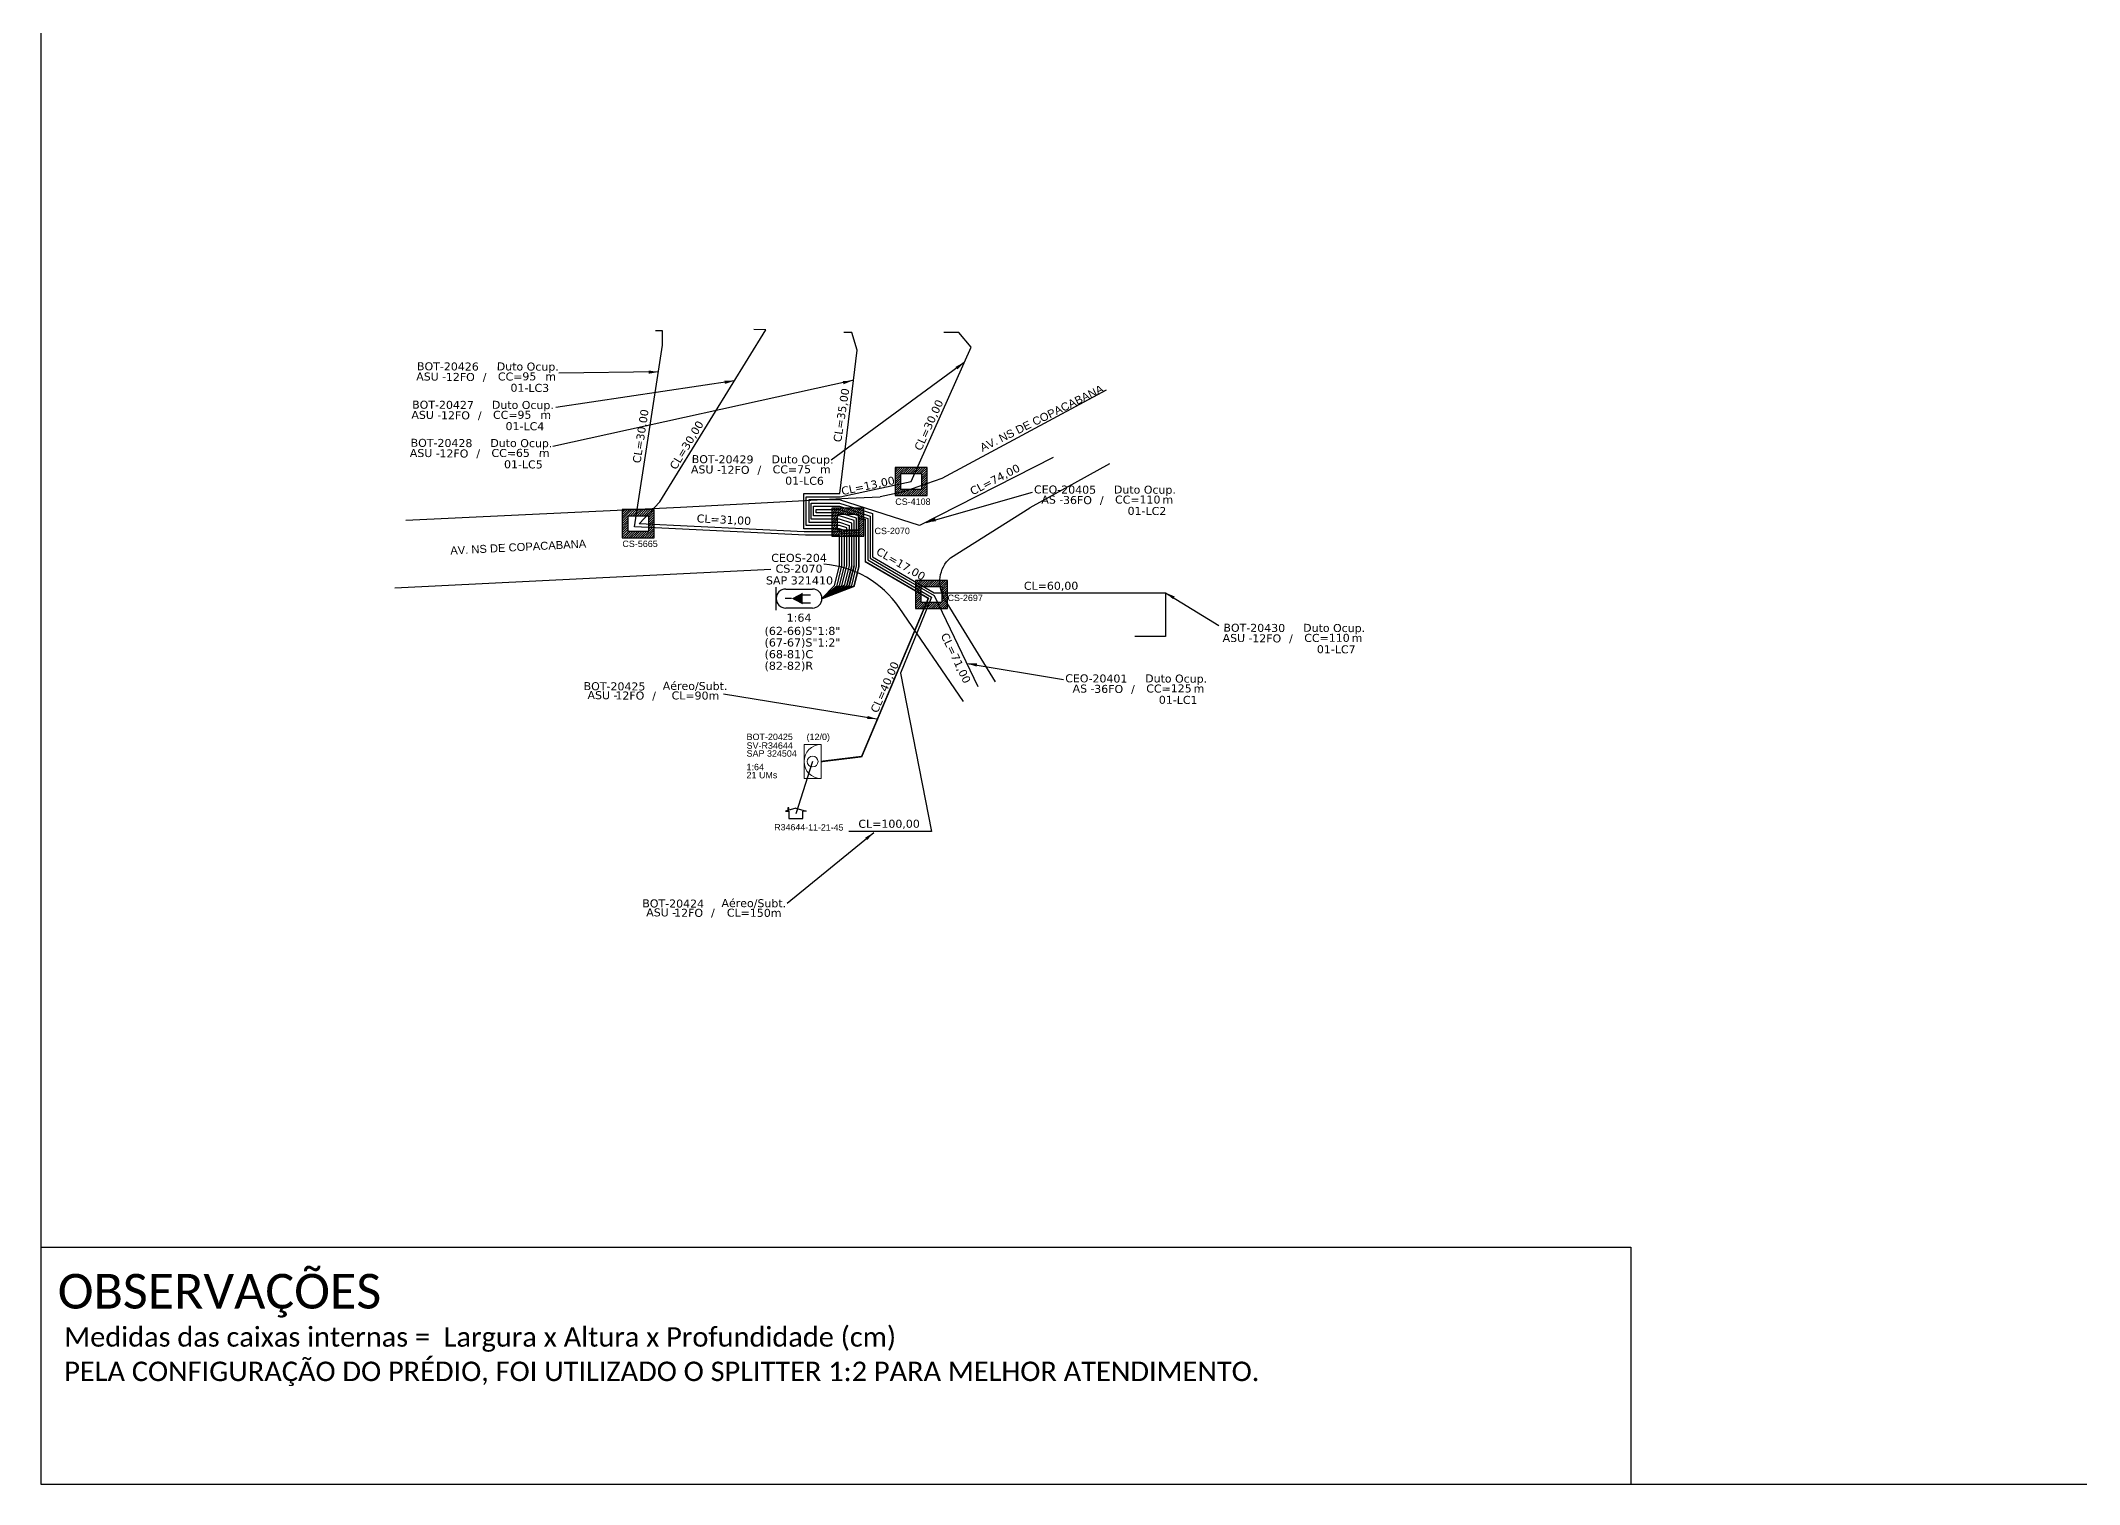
# Model space of a CAD drawing. Extents: x -89 to 749, y 705 to 1299.
# Drawn here: x -89.3 to 330, y 705 to 1002 of the extents above; entities that cross this region are included whole.
import ezdxf
from ezdxf.enums import TextEntityAlignment as Align

# ---------------------------------------------------------------- set-up
doc = ezdxf.new("R2010")
doc.units = 0
for name, color, linetype in [('10.1-Caixas Subterrâneas', 5, 'Continuous'), ('20.4-CEOS', 1, 'Continuous'), ('CAP a instalar', 1, 'Continuous'), ('celulas gpon', 7, 'Continuous'), ('label_cabos', 7, 'Continuous'), ('Legenda', 1, 'Continuous'), ('QUADRA', 7, 'Continuous'), ('Segmento de Logradouro Texto', 238, 'Continuous'), ('Surveys Casinhas', 7, 'Continuous'), ('surveys legendas', 7, 'Continuous')]:
    doc.layers.add(name, color=color, linetype=linetype)
doc.layers.add("20.0-LEGENDA DOS CDO'S", color=1, linetype='Continuous', lineweight=0)
doc.layers.add('20.1-CDO_INTERIOR', color=1, linetype='Continuous', lineweight=0)
doc.layers.add('EXTRA', color=50, linetype='Continuous', plot=False)
doc.styles.add('ARIAL', font='arial.ttf')
doc.styles.add('DIGICADE', font='arial.ttf')
doc.styles.add('siredit', font='verdana.ttf')
doc.styles.add('WMF-Calibri0', font='calibri.ttf')
doc.linetypes.add('FENCELINE1', pattern='A,0.25,-0.1,[133,ltypeshp.shx,S=0.1,R=0,X=-0.1,Y=0],-0.1,1', length=1.45)
doc.dimstyles.new('CC', dxfattribs={"dimtxt": 1, "dimasz": 2, "dimexe": 0.18, "dimexo": 0.0625, "dimgap": 0.09, "dimtad": 0, "dimdec": 0, "dimrnd": 1, "dimzin": 0, "dimdsep": 46, "dimtxsty": 'siredit', "dimblk": 'NONE', "dimcen": 0, "dimse1": 1, "dimse2": 1, "dimsd1": 1, "dimsd2": 1, "dimclrt": 7, "dimadec": 0, "dimazin": 0, "dimtfac": 1, "dimtdec": 0, "dimtofl": 0, "dimtmove": 0, "dimatfit": 3, "dimfxl": 0, "dimtolj": 1, "dimtzin": 0, "dimarcsym": 0})

# ---------------------------------------------------------------- blocks, each defined once
blk = doc.blocks.new('*X58')
at = {"color": 0, "linetype": 'Continuous'}
for p, q in [((-1.25, 0.34099), (-0.49099, 1.1)), ((-1.25, 0.517767), (-0.667767, 1.1)), ((-1.25, 0.694544), (-0.844544, 1.1)), ((-1.25, 0.87132), (-1.02132, 1.1)), ((-1.25, 1.048097), (-1.198097, 1.1)), ((-1.25, 0.164214), (-0.8035, 0.610714)), ((-1.25, -0.012563), (-0.8035, 0.433937)), ((-1.25, -0.18934), (-0.8035, 0.25716)), ((-1.25, -0.366117), (-0.8035, 0.080383)), ((-0.789214, 0.625), (-0.314214, 1.1)), ((-0.612437, 0.625), (-0.137437, 1.1)), ((-0.43566, 0.625), (0.03934, 1.1)), ((-0.258883, 0.625), (0.216117, 1.1)), ((-0.082107, 0.625), (0.392893, 1.1)), ((0.09467, 0.625), (0.56967, 1.1)), ((0.271447, 0.625), (0.746447, 1.1)), ((0.448223, 0.625), (0.923223, 1.1)), ((0.625, 0.625), (1.1, 1.1)), ((0.801777, 0.625), (1.25, 1.073223)), ((0.8035, 0.449947), (1.25, 0.896447)), ((0.8035, 0.27317), (1.25, 0.71967)), ((0.8035, 0.096393), (1.25, 0.542893)), ((0.8035, -0.080383), (1.25, 0.366117)), ((0.8035, -0.25716), (1.25, 0.18934)), ((0.8035, -0.433937), (1.25, 0.012563)), ((-1.25, -0.542893), (-0.8035, -0.096393)), ((-1.25, -0.71967), (-0.8035, -0.27317)), ((-1.25, -0.896447), (-0.8035, -0.449947)), ((-1.25, -1.073223), (-0.801777, -0.625)), ((-1.1, -1.1), (-0.625, -0.625)), ((-0.923223, -1.1), (-0.448223, -0.625)), ((-0.746447, -1.1), (-0.271447, -0.625)), ((-0.56967, -1.1), (-0.09467, -0.625)), ((-0.392893, -1.1), (0.082107, -0.625)), ((-0.216117, -1.1), (0.258883, -0.625)), ((-0.03934, -1.1), (0.43566, -0.625)), ((0.137437, -1.1), (0.612437, -0.625)), ((0.314214, -1.1), (0.789214, -0.625)), ((0.49099, -1.1), (1.25, -0.34099)), ((0.667767, -1.1), (1.25, -0.517767)), ((0.8035, -0.610714), (1.25, -0.164214)), ((0.844544, -1.1), (1.25, -0.694544)), ((1.02132, -1.1), (1.25, -0.87132)), ((1.198097, -1.1), (1.25, -1.048097))]:
    blk.add_line(p, q, dxfattribs=at)
blk = doc.blocks.new('MANHOLE_MQ')
at = {"color": 0, "linetype": 'Continuous'}
for p, q in [((0.00000623, 0.00000569), (-0.00000627, 0.00000569)), ((-0.00000627, 0.00000569), (-0.00000627, -0.00000531)), ((-0.00000404, 0.00000331), (0.00000399, 0.00000331)), ((-0.00000404, -0.00000294), (-0.00000404, 0.00000331)), ((0.00000399, 0.00000331), (0.00000399, -0.00000294)), ((0.00000623, -0.00000531), (0.00000623, 0.00000569)), ((-0.00000627, -0.00000531), (0.00000623, -0.00000531)), ((0.00000399, -0.00000294), (-0.00000404, -0.00000294)), ((0.00000399, -0.00000294), (0.00000399, -0.00000294))]:
    blk.add_line(p, q, dxfattribs=at)
at = {"color": 0, "linetype": 'Continuous', "xscale": 5e-06, "yscale": 5e-06, "zscale": 1e-05}
blk.add_blockref('*X58', (-0.00000002, 0.00000019), dxfattribs=at)
blk = doc.blocks.new('Inst CB DT OCUP CFOA-SM-AS-80-TS-36')
at = {"layer": 'label_cabos', "color": 0, "style": 'siredit'}
for tag, flags, p in [('ID_ATIVIDADE', 3, (1.31, 2.67)), ('FATOR', 1, (11.56, 2.55))]:
    blk.add_attdef(tag, text='', height=1, rotation=359.69, dxfattribs=dict(at, flags=flags)).set_placement(p, align=Align.MIDDLE_CENTER)
for tag, p in [('TIPO_CABO', (1.76, 0)), ('DESTINO_CABO', (3.13, 1.26)), ('CABO', (4.69, -0.05)), ('/', (7.71, -0.05)), ('LANCE', (10.91, 0)), ('TIPO_CABO', (13.11, 1.24)), ('UND', (15.96, 0)), ('FID', (13.15, -1.41))]:
    blk.add_attdef(tag, text='', height=1, rotation=359.69, dxfattribs=at).set_placement(p, align=Align.MIDDLE_CENTER)
blk.add_attdef('QTDE', (12.43, -0.47), '', height=1, rotation=359.69, dxfattribs=at)
blk = doc.blocks.new('_None')
blk = doc.blocks.new('LEGENDA DOS CABOS')
at = {"layer": 'EXTRA', "color": 0, "style": 'siredit'}
for tag, p in [('ID', (4.6, 0.97)), ('XX', (9.03, 0.97))]:
    blk.add_attdef(tag, text='', height=0.48, rotation=359.69, dxfattribs=at).set_placement(p, align=Align.MIDDLE_CENTER)
at = {"layer": 'Legenda', "color": 0, "style": 'siredit'}
for tag, p in [('TIPO_CABO', (1.31, 0)), ('CABO', (4.69, -0.05)), ('/', (6.81, -0.05)), ('METROS', (10.03, -0.05))]:
    blk.add_attdef(tag, text='', height=0.8, rotation=359.69, dxfattribs=at).set_placement(p, align=Align.MIDDLE_CENTER)
blk = doc.blocks.new('Inst CB DT OCUP CFOA-SM-ASU-120-S-12')
at = {"layer": 'label_cabos', "color": 0, "style": 'siredit'}
for tag, flags, p in [('ID_ATIVIDADE', 3, (1.31, 2.67)), ('FATOR', 1, (11.56, 2.55))]:
    blk.add_attdef(tag, text='', height=1, rotation=359.69, dxfattribs=dict(at, flags=flags)).set_placement(p, align=Align.MIDDLE_CENTER)
for tag, p in [('TIPO_CABO', (1.26, 0)), ('DESTINO_CABO', (3.13, 1.26)), ('CABO', (4.69, -0.05)), ('/', (7.71, -0.05)), ('LANCE', (10.91, 0)), ('TIPO_CABO', (13.11, 1.24)), ('UND', (15.96, 0)), ('FID', (13.15, -1.41))]:
    blk.add_attdef(tag, text='', height=1, rotation=359.69, dxfattribs=at).set_placement(p, align=Align.MIDDLE_CENTER)
blk.add_attdef('QTDE', (12.43, -0.47), '', height=1, rotation=359.69, dxfattribs=at)
blk = doc.blocks.new('*U65')
at = {"layer": '20.4-CEOS', "color": 7, "style": 'siredit'}
for tag, p in [('FIBRAS_SPLITTER', (0, 0)), ('FIBRAS_TOP_C', (0, -4.13)), ('RESERVA_FINAIS', (0, -5.46))]:
    blk.add_attdef(tag, p, '', height=1.01, dxfattribs=at)
for tag, p, flags in [('ID_ATIVIDADE', (0, -6.77), 3), ('FATOR', (0, -8.09), 1), ('QTDE', (0, -9.4), 1), ('FID', (0, -10.71), 1)]:
    blk.add_attdef(tag, p, '', height=1.01, dxfattribs=dict(at, flags=flags))
blk = doc.blocks.new('*U67')
at = {"layer": '20.4-CEOS', "color": 7, "style": 'siredit'}
blk.add_attdef('FIBRAS_SPLITTER', (0, 0), '', height=1.01, dxfattribs=at)
for tag, p, flags in [('ID_ATIVIDADE', (0, -1.48), 3), ('FATOR', (0, -2.79), 1), ('QTDE', (0, -4.11), 1), ('FID', (0, -5.42), 1)]:
    blk.add_attdef(tag, p, '', height=1.01, dxfattribs=dict(at, flags=flags))

msp = doc.modelspace()

# ---------------------------------------------------------------- linework, layer by layer
msp.add_lwpolyline([(-89.32, 705.02), (749.25, 705.02), (749.25, 1299.02), (-89.32, 1299.02), (-89.32, 705.02)])
at = {"elevation": 0.06}
for points in [[(77.49, 894.01), (76.47, 889.91)], [(77.99, 894.01), (76.98, 889.91)]]:
    msp.add_lwpolyline(points, dxfattribs=at)
at = {"color": 4, "elevation": 0.06}
msp.add_lwpolyline([(69.43, 853.72), (65.97, 842.94)], dxfattribs=at)
at = {"color": 7}
for points in [[(-89.24, 753.78), (237.71, 753.78)], [(237.71, 753.78), (237.71, 705.02)]]:
    msp.add_lwpolyline(points, dxfattribs=at)
at = {"layer": '20.1-CDO_INTERIOR', "color": 10, "lineweight": 18, "elevation": 0.06}
msp.add_lwpolyline([(67.68, 850.22), (67.68, 857.22), (71.17, 857.22), (71.18, 850.22)], close=True, dxfattribs=at)
at = {"layer": '20.1-CDO_INTERIOR', "color": 1, "lineweight": 18}
msp.add_circle((69.43, 853.72, 0.06), 1.12, dxfattribs=at)
at = {"layer": '20.1-CDO_INTERIOR', "color": 10, "lineweight": 18}
msp.add_arc((71.17, 853.72, 0.06), 3.5, 90.0276, 270.0276, dxfattribs=at)
at = {"layer": '20.4-CEOS', "color": 5}
for p, q in [((63.9, 889.22, 0.06), (69.41, 889.22, 0.06)), ((69.41, 885.29, 0.06), (63.9, 885.29, 0.06))]:
    msp.add_line(p, q, dxfattribs=at)
at = {"layer": '20.4-CEOS', "color": 5, "elevation": 0.06}
for points in [[(61.94, 884.89), (61.94, 889.62)], [(65.13, 887.26), (63.81, 887.26)], [(67.31, 888.03), (68.98, 888.03)], [(67.31, 886.4), (68.98, 886.4)]]:
    msp.add_lwpolyline(points, dxfattribs=at)
msp.add_lwpolyline([(65.13, 887.26, 0, 2.42, 0), (67.41, 887.26, 2.42, 2.42, 0)], format="xyseb", dxfattribs=at)
at = {"layer": '20.4-CEOS', "color": 5}
for centre, start, end in [((63.9, 887.26, 0.06), 90, 270), ((69.41, 887.26, 0.06), 270, 90)]:
    msp.add_arc(centre, 1.96, start, end, dxfattribs=at)
at = {"layer": 'CAP a instalar', "color": 7, "linetype": 'FENCELINE1', "elevation": 0.06}
for points in [[(71.37, 887.26), (73.95, 889.91), (74.97, 894), (74.97, 896.6), (74.97, 900.3), (74.97, 900.3), (67.98, 900.3), (32.81, 901.98), (38.58, 939.42), (38.58, 942.32), (37.13, 942.32)], [(71.37, 887.26), (74.46, 889.91), (75.48, 894), (75.47, 899.35), (75.47, 900.96), (74.97, 900.96), (67.73, 900.96), (33.79, 902.6), (38, 907.16), (59.79, 942.52), (57.34, 942.59)], [(74.96, 889.92), (75.98, 894), (75.98, 896.01), (75.98, 899.3), (75.98, 901.28), (74.97, 901.62), (67.63, 901.62), (67.63, 908.86), (75.04, 908.86), (78.63, 938.35), (77.51, 942), (75.87, 942)], [(71.37, 887.27), (75.46, 889.91), (76.48, 894), (76.48, 901.8), (74.97, 902.28), (68.14, 902.28), (68.14, 908.21), (75.11, 908.21), (89.68, 911.32), (102.08, 938.98), (99.49, 942.03), (96.41, 942)], [(118.9, 916.31), (91.45, 902.31), (74.97, 907.55), (68.64, 907.55), (68.64, 902.94), (74.97, 902.94), (76.96, 902.3), (76.98, 894), (75.96, 889.91), (71.37, 887.26)], [(71.37, 887.26), (76.47, 889.91), (77.49, 894), (77.49, 902.8), (74.97, 903.6), (69.14, 903.6), (69.14, 906.89), (74.97, 906.89), (81.79, 904.74), (81.79, 895.85), (94.46, 888.45), (97.19, 888.45), (142.05, 888.45), (142.05, 879.47), (140.99, 879.47), (136.78, 879.47), (135.71, 879.47)], [(71.37, 887.27), (76.98, 889.91), (77.99, 894), (77.99, 903.29), (74.97, 904.26), (69.65, 904.26), (69.65, 906.23), (74.97, 906.23), (81.29, 904.22), (81.29, 895.56), (88.64, 891.24), (94.46, 887.86), (103.4, 869.19)]]:
    msp.add_lwpolyline(points, dxfattribs=at)
at = {"layer": 'CAP a instalar', "color": 8, "linetype": 'FENCELINE1', "elevation": 0.06}
msp.add_lwpolyline([(71.37, 887.26), (77.48, 889.91), (78.5, 894), (78.5, 903.79), (74.97, 904.91), (70.15, 904.91), (70.15, 905.57), (74.97, 905.57), (80.78, 903.74), (80.78, 895.21), (93.9, 887.55), (87.5, 871.89), (93.9, 839.34), (76.92, 839.34)], dxfattribs=at)
at = {"layer": 'CAP a instalar', "color": 10, "linetype": 'FENCELINE1', "const_width": 0.329, "elevation": 0.06}
msp.add_lwpolyline([(71.37, 887.25), (77.96, 889.79), (78.97, 893.89), (78.97, 903.67), (80.28, 903.49), (80.28, 894.84), (93.25, 887.3), (79.53, 854.74), (71.17, 853.72)], dxfattribs=at)
at = {"layer": 'CAP a instalar', "ltscale": 5, "const_width": 0.329, "elevation": 0.06}
msp.add_lwpolyline([(74.96, 889.92), (71.37, 887.26)], dxfattribs=at)
at = {"layer": 'QUADRA', "color": 4, "ltscale": 5e-05, "elevation": -0.14}
for points in [[(129.82, 930.15), (95.99, 911.94), (88.14, 909.22), (83.32, 908.2)], [(130.53, 914.99), (114.11, 905.92)], [(-14.25, 903.37), (42.24, 906.08), (76.72, 907.92), (83.32, 908.2)], [(60.83, 893.22), (-16.46, 889.38)]]:
    msp.add_lwpolyline(points, dxfattribs=at)
for points in [[(107.08, 870.15), (96.59, 887.21, -0.361157), (97.79, 895.65), (114.11, 905.92)], [(100.45, 866.06), (87.24, 885.4, 0.228166), (71.75, 894.32)]]:
    msp.add_lwpolyline(points, format="xyb", dxfattribs=at)
at = {"layer": 'Surveys Casinhas'}
for p, q in [((65.97, 844.1), (63.86, 843.49)), ((63.86, 843.49), (64.53, 843.49)), ((64.34, 844.2), (64.34, 843.64)), ((64.56, 844.2), (64.34, 844.2)), ((64.53, 843.49), (64.52, 841.98)), ((64.56, 843.7), (64.56, 844.2)), ((65.97, 844.1), (68.08, 843.48)), ((67.41, 841.97), (67.42, 843.48)), ((68.08, 843.48), (67.42, 843.48)), ((64.52, 841.98), (67.41, 841.97))]:
    msp.add_line(p, q, dxfattribs=at)

# ---------------------------------------------------------------- block references
at = {"layer": '10.1-Caixas Subterrâneas', "color": 30, "xscale": 526411.2117790751, "yscale": 526411.2117790751, "zscale": 526411.2117790751}
for p, rotation in [((89.68, 911.43, -0.14), 180.0000000000626), ((76.68, 903.06, 0.06), 180.0000000000629), ((33.57, 902.76, 0.06), 180.0000000000628), ((93.89, 888.2, 0.06), 180.0000000000628)]:
    msp.add_blockref('MANHOLE_MQ', p, dxfattribs=dict(at, rotation=rotation))
at = {"layer": '20.4-CEOS', "color": 0, "lineweight": 0}
ref = msp.add_blockref('*U65', (59.55, 879.77, 0.06), dxfattribs=dict(at, xscale=1.646127889226324, yscale=1.646127889226324, zscale=1.646127889226324))
ref.add_attrib('FIBRAS_SPLITTER', '(62-66)S"1:8"', (59.55, 879.77, 0.06), dxfattribs={"color": 7, "height": 1.6621, "style": 'siredit'})
ref.add_attrib('FIBRAS_TOP_C', '(68-81)C', (59.55, 874.98, 0.06), dxfattribs={"color": 7, "height": 1.662, "style": 'siredit'})
ref.add_attrib('RESERVA_FINAIS', '(82-82)R', (59.55, 872.6, 0.06), dxfattribs={"color": 7, "height": 1.662, "style": 'siredit'})
at = {"layer": '20.4-CEOS', "color": 0, "lineweight": 0, "xscale": 1.646127889226324, "yscale": 1.646127889226324, "zscale": 1.646127889226324}
msp.add_blockref('*U67', (59.55, 877.39, 0.06), dxfattribs=at).add_auto_attribs({'FIBRAS_SPLITTER': '(67-67)S"1:2"'})
at = {"layer": 'label_cabos', "color": 0, "lineweight": 0}
ref = msp.add_blockref('Inst CB DT OCUP CFOA-SM-ASU-120-S-12', (-10.73, 932.94, 0.06), dxfattribs=dict(at, xscale=1.646127889226324, yscale=1.646127889226324, zscale=1.646127889226324))
ref.add_attrib('DESTINO_CABO', 'BOT-20426', dxfattribs={"color": 0, "height": 1.646, "rotation": 359.69, "style": 'siredit'}).set_placement((-5.58, 935.02, 0.06), align=Align.MIDDLE_CENTER)
ref.add_attrib('CABO', '12FO', dxfattribs={"color": 0, "height": 1.646, "rotation": 359.69, "style": 'siredit'}).set_placement((-3.02, 932.85, 0.06), align=Align.MIDDLE_CENTER)
ref.add_attrib('TIPO_CABO', 'Duto Ocup.', dxfattribs={"color": 0, "height": 1.646, "rotation": 359.69, "style": 'siredit'}).set_placement((10.85, 934.99, 0.06), align=Align.MIDDLE_CENTER)
ref.add_attrib('/', '/', dxfattribs={"color": 0, "height": 1.65, "rotation": 359.69, "style": 'siredit'}).set_placement((1.97, 932.85, 0.06), align=Align.MIDDLE_CENTER)
ref.add_attrib('TIPO_CABO', 'ASU - ', dxfattribs={"color": 0, "height": 1.646, "rotation": 359.69, "style": 'siredit'}).set_placement((-8.65, 932.93, 0.06), align=Align.MIDDLE_CENTER)
ref.add_attrib('FID', ' 01-LC3', dxfattribs={"color": 0, "height": 1.646, "rotation": 359.69, "style": 'siredit'}).set_placement((10.91, 930.61, 0.06), align=Align.MIDDLE_CENTER)
ref.add_attrib('LANCE', 'CC=', dxfattribs={"color": 0, "height": 1.646, "rotation": 359.69, "style": 'siredit'}).set_placement((7.23, 932.94, 0.06), align=Align.MIDDLE_CENTER)
ref.add_attrib('QTDE', '95', (9.73, 932.16, 0.06), dxfattribs={"color": 0, "height": 1.646, "rotation": 359.69, "style": 'siredit'})
ref.add_attrib('UND', 'm', dxfattribs={"color": 0, "height": 1.65, "rotation": 359.69, "style": 'siredit'}).set_placement((15.55, 932.94, 0.06), align=Align.MIDDLE_CENTER)
ref = msp.add_blockref('Inst CB DT OCUP CFOA-SM-ASU-120-S-12', (-11.73, 925.04, 0.06), dxfattribs=dict(at, xscale=1.646127889226324, yscale=1.646127889226324, zscale=1.646127889226324))
ref.add_attrib('DESTINO_CABO', 'BOT-20427', dxfattribs={"color": 0, "height": 1.646, "rotation": 359.69, "style": 'siredit'}).set_placement((-6.58, 927.12, 0.06), align=Align.MIDDLE_CENTER)
ref.add_attrib('CABO', '12FO', dxfattribs={"color": 0, "height": 1.646, "rotation": 359.69, "style": 'siredit'}).set_placement((-4.02, 924.96, 0.06), align=Align.MIDDLE_CENTER)
ref.add_attrib('TIPO_CABO', 'Duto Ocup.', dxfattribs={"color": 0, "height": 1.646, "rotation": 359.69, "style": 'siredit'}).set_placement((9.85, 927.09, 0.06), align=Align.MIDDLE_CENTER)
ref.add_attrib('/', '/', dxfattribs={"color": 0, "height": 1.65, "rotation": 359.69, "style": 'siredit'}).set_placement((0.97, 924.96, 0.06), align=Align.MIDDLE_CENTER)
ref.add_attrib('TIPO_CABO', 'ASU - ', dxfattribs={"color": 0, "height": 1.646, "rotation": 359.69, "style": 'siredit'}).set_placement((-9.65, 925.04, 0.06), align=Align.MIDDLE_CENTER)
ref.add_attrib('FID', ' 01-LC4', dxfattribs={"color": 0, "height": 1.646, "rotation": 359.69, "style": 'siredit'}).set_placement((9.91, 922.72, 0.06), align=Align.MIDDLE_CENTER)
ref.add_attrib('LANCE', 'CC=', dxfattribs={"color": 0, "height": 1.646, "rotation": 359.69, "style": 'siredit'}).set_placement((6.23, 925.05, 0.06), align=Align.MIDDLE_CENTER)
ref.add_attrib('QTDE', '95', (8.73, 924.26, 0.06), dxfattribs={"color": 0, "height": 1.646, "rotation": 359.69, "style": 'siredit'})
ref.add_attrib('UND', 'm', dxfattribs={"color": 0, "height": 1.65, "rotation": 359.69, "style": 'siredit'}).set_placement((14.55, 925.05, 0.06), align=Align.MIDDLE_CENTER)
ref = msp.add_blockref('Inst CB DT OCUP CFOA-SM-ASU-120-S-12', (-12.05, 917.19, 0.06), dxfattribs=dict(at, xscale=1.646127889226324, yscale=1.646127889226324, zscale=1.646127889226324))
ref.add_attrib('DESTINO_CABO', 'BOT-20428', dxfattribs={"color": 0, "height": 1.646, "rotation": 359.69, "style": 'siredit'}).set_placement((-6.89, 919.27, 0.06), align=Align.MIDDLE_CENTER)
ref.add_attrib('CABO', '12FO', dxfattribs={"color": 0, "height": 1.646, "rotation": 359.69, "style": 'siredit'}).set_placement((-4.34, 917.11, 0.06), align=Align.MIDDLE_CENTER)
ref.add_attrib('TIPO_CABO', 'Duto Ocup.', dxfattribs={"color": 0, "height": 1.646, "rotation": 359.69, "style": 'siredit'}).set_placement((9.53, 919.24, 0.06), align=Align.MIDDLE_CENTER)
ref.add_attrib('/', '/', dxfattribs={"color": 0, "height": 1.65, "rotation": 359.69, "style": 'siredit'}).set_placement((0.65, 917.11, 0.06), align=Align.MIDDLE_CENTER)
ref.add_attrib('TIPO_CABO', 'ASU - ', dxfattribs={"color": 0, "height": 1.646, "rotation": 359.69, "style": 'siredit'}).set_placement((-9.97, 917.19, 0.06), align=Align.MIDDLE_CENTER)
ref.add_attrib('FID', ' 01-LC5', dxfattribs={"color": 0, "height": 1.646, "rotation": 359.69, "style": 'siredit'}).set_placement((9.59, 914.87, 0.06), align=Align.MIDDLE_CENTER)
ref.add_attrib('LANCE', 'CC=', dxfattribs={"color": 0, "height": 1.646, "rotation": 359.69, "style": 'siredit'}).set_placement((5.91, 917.2, 0.06), align=Align.MIDDLE_CENTER)
ref.add_attrib('QTDE', '65', (8.41, 916.41, 0.06), dxfattribs={"color": 0, "height": 1.646, "rotation": 359.69, "style": 'siredit'})
ref.add_attrib('UND', 'm', dxfattribs={"color": 0, "height": 1.65, "rotation": 359.69, "style": 'siredit'}).set_placement((14.23, 917.2, 0.06), align=Align.MIDDLE_CENTER)
ref = msp.add_blockref('Inst CB DT OCUP CFOA-SM-ASU-120-S-12', (45.78, 913.83, 0.06), dxfattribs=dict(at, xscale=1.646127889226324, yscale=1.646127889226324, zscale=1.646127889226324))
ref.add_attrib('DESTINO_CABO', 'BOT-20429', dxfattribs={"color": 0, "height": 1.646, "rotation": 359.69, "style": 'siredit'}).set_placement((50.93, 915.91, 0.06), align=Align.MIDDLE_CENTER)
ref.add_attrib('CABO', '12FO', dxfattribs={"color": 0, "height": 1.646, "rotation": 359.69, "style": 'siredit'}).set_placement((53.49, 913.74, 0.06), align=Align.MIDDLE_CENTER)
ref.add_attrib('TIPO_CABO', 'Duto Ocup.', dxfattribs={"color": 0, "height": 1.646, "rotation": 359.69, "style": 'siredit'}).set_placement((67.36, 915.88, 0.06), align=Align.MIDDLE_CENTER)
ref.add_attrib('/', '/', dxfattribs={"color": 0, "height": 1.65, "rotation": 359.69, "style": 'siredit'}).set_placement((58.48, 913.74, 0.06), align=Align.MIDDLE_CENTER)
ref.add_attrib('TIPO_CABO', 'ASU - ', dxfattribs={"color": 0, "height": 1.646, "rotation": 359.69, "style": 'siredit'}).set_placement((47.86, 913.82, 0.06), align=Align.MIDDLE_CENTER)
ref.add_attrib('FID', ' 01-LC6', dxfattribs={"color": 0, "height": 1.646, "rotation": 359.69, "style": 'siredit'}).set_placement((67.42, 911.5, 0.06), align=Align.MIDDLE_CENTER)
ref.add_attrib('LANCE', 'CC=', dxfattribs={"color": 0, "height": 1.646, "rotation": 359.69, "style": 'siredit'}).set_placement((63.74, 913.83, 0.06), align=Align.MIDDLE_CENTER)
ref.add_attrib('QTDE', '75', (66.24, 913.05, 0.06), dxfattribs={"color": 0, "height": 1.646, "rotation": 359.69, "style": 'siredit'})
ref.add_attrib('UND', 'm', dxfattribs={"color": 0, "height": 1.65, "rotation": 359.69, "style": 'siredit'}).set_placement((72.06, 913.83, 0.06), align=Align.MIDDLE_CENTER)
ref = msp.add_blockref('Inst CB DT OCUP CFOA-SM-AS-80-TS-36', (116.21, 907.61, 0.06), dxfattribs=dict(at, xscale=1.646127889226324, yscale=1.646127889226324, zscale=1.646127889226324))
ref.add_attrib('DESTINO_CABO', 'CEO-20405', dxfattribs={"color": 0, "height": 1.646, "rotation": 359.69, "style": 'siredit'}).set_placement((121.37, 909.68, 0.06), align=Align.MIDDLE_CENTER)
ref.add_attrib('CABO', '36FO', dxfattribs={"color": 0, "height": 1.646, "rotation": 359.69, "style": 'siredit'}).set_placement((123.92, 907.52, 0.06), align=Align.MIDDLE_CENTER)
ref.add_attrib('TIPO_CABO', 'Duto Ocup.', dxfattribs={"color": 0, "height": 1.646, "rotation": 359.69, "style": 'siredit'}).set_placement((137.79, 909.66, 0.06), align=Align.MIDDLE_CENTER)
ref.add_attrib('/', '/', dxfattribs={"color": 0, "height": 1.65, "rotation": 359.69, "style": 'siredit'}).set_placement((128.91, 907.52, 0.06), align=Align.MIDDLE_CENTER)
ref.add_attrib('TIPO_CABO', 'AS - ', dxfattribs={"color": 0, "height": 1.646, "rotation": 359.69, "style": 'siredit'}).set_placement((119.11, 907.6, 0.06), align=Align.MIDDLE_CENTER)
ref.add_attrib('FID', ' 01-LC2', dxfattribs={"color": 0, "height": 1.646, "rotation": 359.69, "style": 'siredit'}).set_placement((137.85, 905.28, 0.06), align=Align.MIDDLE_CENTER)
ref.add_attrib('LANCE', 'CC=', dxfattribs={"color": 0, "height": 1.646, "rotation": 359.69, "style": 'siredit'}).set_placement((134.17, 907.61, 0.06), align=Align.MIDDLE_CENTER)
ref.add_attrib('QTDE', '110', (136.67, 906.82, 0.06), dxfattribs={"color": 0, "height": 1.646, "rotation": 359.69, "style": 'siredit'})
ref.add_attrib('UND', 'm', dxfattribs={"color": 0, "height": 1.65, "rotation": 359.69, "style": 'siredit'}).set_placement((142.49, 907.61, 0.06), align=Align.MIDDLE_CENTER)
ref = msp.add_blockref('Inst CB DT OCUP CFOA-SM-ASU-120-S-12', (155.14, 879.15, 0.06), dxfattribs=dict(at, xscale=1.646127889226324, yscale=1.646127889226324, zscale=1.646127889226324))
ref.add_attrib('DESTINO_CABO', 'BOT-20430', dxfattribs={"color": 0, "height": 1.646, "rotation": 359.69, "style": 'siredit'}).set_placement((160.29, 881.23, 0.06), align=Align.MIDDLE_CENTER)
ref.add_attrib('CABO', '12FO', dxfattribs={"color": 0, "height": 1.646, "rotation": 359.69, "style": 'siredit'}).set_placement((162.85, 879.07, 0.06), align=Align.MIDDLE_CENTER)
ref.add_attrib('TIPO_CABO', 'Duto Ocup.', dxfattribs={"color": 0, "height": 1.646, "rotation": 359.69, "style": 'siredit'}).set_placement((176.71, 881.2, 0.06), align=Align.MIDDLE_CENTER)
ref.add_attrib('/', '/', dxfattribs={"color": 0, "height": 1.65, "rotation": 359.69, "style": 'siredit'}).set_placement((167.83, 879.07, 0.06), align=Align.MIDDLE_CENTER)
ref.add_attrib('TIPO_CABO', 'ASU - ', dxfattribs={"color": 0, "height": 1.646, "rotation": 359.69, "style": 'siredit'}).set_placement((157.21, 879.14, 0.06), align=Align.MIDDLE_CENTER)
ref.add_attrib('FID', ' 01-LC7', dxfattribs={"color": 0, "height": 1.646, "rotation": 359.69, "style": 'siredit'}).set_placement((176.78, 876.82, 0.06), align=Align.MIDDLE_CENTER)
ref.add_attrib('LANCE', 'CC=', dxfattribs={"color": 0, "height": 1.646, "rotation": 359.69, "style": 'siredit'}).set_placement((173.09, 879.15, 0.06), align=Align.MIDDLE_CENTER)
ref.add_attrib('QTDE', '110', (175.6, 878.37, 0.06), dxfattribs={"color": 0, "height": 1.646, "rotation": 359.69, "style": 'siredit'})
ref.add_attrib('UND', 'm', dxfattribs={"color": 0, "height": 1.65, "rotation": 359.69, "style": 'siredit'}).set_placement((181.42, 879.15, 0.06), align=Align.MIDDLE_CENTER)
ref = msp.add_blockref('LEGENDA DOS CABOS', (21.71, 866.51, 0.06), dxfattribs=dict(at, xscale=1.646127889226324, yscale=1.646127889226324, zscale=1.646127889226324))
ref.add_attrib('ID', 'BOT-20425', dxfattribs={"color": 0, "height": 1.646, "rotation": 359.69, "style": 'siredit'}).set_placement((28.69, 869.2, 0.06), align=Align.MIDDLE_CENTER)
ref.add_attrib('CABO', '12FO', dxfattribs={"color": 0, "height": 1.646, "rotation": 359.69, "style": 'siredit'}).set_placement((31.85, 867.3, 0.06), align=Align.MIDDLE_CENTER)
ref.add_attrib('METROS', 'CL=90m', dxfattribs={"color": 0, "height": 1.646, "rotation": 359.69, "style": 'siredit'}).set_placement((45.34, 867.3, 0.06), align=Align.MIDDLE_CENTER)
ref.add_attrib('XX', 'Aéreo/Subt.', dxfattribs={"color": 0, "height": 1.6461, "rotation": 359.69, "style": 'siredit'}).set_placement((45.26, 869.27, 0.06), align=Align.MIDDLE_CENTER)
ref.add_attrib('/', '/', dxfattribs={"color": 0, "height": 1.65, "rotation": 359.69, "style": 'siredit'}).set_placement((36.84, 867.3, 0.06), align=Align.MIDDLE_CENTER)
ref.add_attrib('TIPO_CABO', 'ASU -', dxfattribs={"color": 0, "height": 1.646, "rotation": 359.69, "style": 'siredit'}).set_placement((26.22, 867.37, 0.06), align=Align.MIDDLE_CENTER)
ref = msp.add_blockref('Inst CB DT OCUP CFOA-SM-AS-80-TS-36', (122.63, 868.74, 0.06), dxfattribs=dict(at, xscale=1.646127889226324, yscale=1.646127889226324, zscale=1.646127889226324))
ref.add_attrib('DESTINO_CABO', 'CEO-20401', dxfattribs={"color": 0, "height": 1.646, "rotation": 359.69, "style": 'siredit'}).set_placement((127.79, 870.82, 0.06), align=Align.MIDDLE_CENTER)
ref.add_attrib('CABO', '36FO', dxfattribs={"color": 0, "height": 1.646, "rotation": 359.69, "style": 'siredit'}).set_placement((130.34, 868.66, 0.06), align=Align.MIDDLE_CENTER)
ref.add_attrib('TIPO_CABO', 'Duto Ocup.', dxfattribs={"color": 0, "height": 1.646, "rotation": 359.69, "style": 'siredit'}).set_placement((144.21, 870.79, 0.06), align=Align.MIDDLE_CENTER)
ref.add_attrib('/', '/', dxfattribs={"color": 0, "height": 1.65, "rotation": 359.69, "style": 'siredit'}).set_placement((135.33, 868.66, 0.06), align=Align.MIDDLE_CENTER)
ref.add_attrib('TIPO_CABO', 'AS - ', dxfattribs={"color": 0, "height": 1.646, "rotation": 359.69, "style": 'siredit'}).set_placement((125.53, 868.73, 0.06), align=Align.MIDDLE_CENTER)
ref.add_attrib('FID', ' 01-LC1', dxfattribs={"color": 0, "height": 1.646, "rotation": 359.69, "style": 'siredit'}).set_placement((144.27, 866.41, 0.06), align=Align.MIDDLE_CENTER)
ref.add_attrib('LANCE', 'CC=', dxfattribs={"color": 0, "height": 1.646, "rotation": 359.69, "style": 'siredit'}).set_placement((140.59, 868.74, 0.06), align=Align.MIDDLE_CENTER)
ref.add_attrib('QTDE', '125', (143.09, 867.96, 0.06), dxfattribs={"color": 0, "height": 1.646, "rotation": 359.69, "style": 'siredit'})
ref.add_attrib('UND', 'm', dxfattribs={"color": 0, "height": 1.65, "rotation": 359.69, "style": 'siredit'}).set_placement((148.91, 868.74, 0.06), align=Align.MIDDLE_CENTER)
ref = msp.add_blockref('LEGENDA DOS CABOS', (33.78, 821.82, 0.06), dxfattribs=dict(at, xscale=1.646127889226324, yscale=1.646127889226324, zscale=1.646127889226324))
ref.add_attrib('ID', 'BOT-20424', dxfattribs={"color": 0, "height": 1.646, "rotation": 359.69, "style": 'siredit'}).set_placement((40.76, 824.51, 0.06), align=Align.MIDDLE_CENTER)
ref.add_attrib('CABO', '12FO', dxfattribs={"color": 0, "height": 1.646, "rotation": 359.69, "style": 'siredit'}).set_placement((43.93, 822.6, 0.06), align=Align.MIDDLE_CENTER)
ref.add_attrib('METROS', 'CL=150m', dxfattribs={"color": 0, "height": 1.646, "rotation": 359.69, "style": 'siredit'}).set_placement((57.42, 822.6, 0.06), align=Align.MIDDLE_CENTER)
ref.add_attrib('XX', 'Aéreo/Subt.', dxfattribs={"color": 0, "height": 1.6461, "rotation": 359.69, "style": 'siredit'}).set_placement((57.34, 824.58, 0.06), align=Align.MIDDLE_CENTER)
ref.add_attrib('/', '/', dxfattribs={"color": 0, "height": 1.65, "rotation": 359.69, "style": 'siredit'}).set_placement((48.92, 822.6, 0.06), align=Align.MIDDLE_CENTER)
ref.add_attrib('TIPO_CABO', 'ASU -', dxfattribs={"color": 0, "height": 1.646, "rotation": 359.69, "style": 'siredit'}).set_placement((38.3, 822.68, 0.06), align=Align.MIDDLE_CENTER)

# ---------------------------------------------------------------- texts
at = {"color": 7, "style": 'WMF-Calibri0'}
msp.add_text('OBSERVAÇÕES', height=7.1308, dxfattribs=at).set_placement((-85.83, 741.17))
at = {"color": 7, "char_height": 4, "width": 658.8434, "attachment_point": 1, "style": 'WMF-Calibri0'}
for s, insert in [('Medidas das caixas internas =  Largura x Altura x Profundidade (cm)', (-84.48, 737.33)), ('PELA CONFIGURAÇÃO DO PRÉDIO, FOI UTILIZADO O SPLITTER 1:2 PARA MELHOR ATENDIMENTO.', (-84.48, 730.25))]:
    msp.add_mtext(s, dxfattribs=dict(at, insert=insert))
at = {"layer": '10.1-Caixas Subterrâneas', "color": 30, "style": 'ARIAL'}
for s, p in [('CS-4108', (86.44, 906.53, -0.14)), ('CS-2070', (82.18, 900.51, -0.14)), ('CS-5665', (30.32, 897.86, 0.06)), ('CS-2697', (97.19, 886.74, 0.06))]:
    msp.add_text(s, height=1.317, dxfattribs=at).set_placement(p)
at = {"layer": "20.0-LEGENDA DOS CDO'S", "color": 10, "style": 'ARIAL'}
msp.add_text('        (12/0)', height=1.3169, rotation=359.9724, dxfattribs=at).set_placement((68.56, 858.14, 0.06), align=Align.CENTER)
at = {"layer": "20.0-LEGENDA DOS CDO'S", "color": 1, "style": 'ARIAL'}
for s, p in [('SAP 324504', (55.86, 854.73, 0.06)), ('21 UMs', (55.85, 850.28, 0.06)), ('1:64', (55.85, 851.94, 0.06))]:
    msp.add_text(s, height=1.317, rotation=359.9724, dxfattribs=at).set_placement(p)
at = {"layer": "20.0-LEGENDA DOS CDO'S", "color": 10, "style": 'ARIAL'}
for s, p in [('SV-R34644', (55.86, 856.35, 0.06)), ('BOT-20425', (55.86, 858.15, 0.06))]:
    msp.add_text(s, height=1.317, rotation=359.9724, dxfattribs=at).set_placement(p)
at = {"layer": '20.4-CEOS', "color": 7, "style": 'siredit'}
for s, p in [('CEOS-204', (66.65, 896.46, 0.06)), ('CS-2070', (66.65, 894.24, 0.06)), ('SAP 321410', (66.74, 891.82, 0.06)), ('1:64', (66.65, 884.15, 0.06))]:
    msp.add_text(s, height=1.662, dxfattribs=at).set_placement(p, align=Align.TOP_CENTER)
at = {"layer": 'celulas gpon', "style": 'siredit'}
for s, rotation, p in [('CL=35,00', 81.2153, (75.3, 919.33, 0.06)), ('CL=30,00', 65.5811, (91.76, 917.52, 0.06)), ('CL=30,00', 81.2153, (34.02, 915.01, 0.06)), ('CL=30,00', 58.8663, (41.33, 913.62, 0.06)), ('CL=74,00', 27.1811, (102.34, 908.47, 0.06)), ('CL=13,00', 11.9447, (75.52, 908.52, 0.06)), ('CL=31,00', 357.2489, (45.57, 902.94, 0.06)), ('CL=17,00', 329.972, (82.34, 896.48, 0.06)), ('CL=60,00', 0.0702, (112.9, 889.06, 0.06)), ('CL=71,00', 295.6098, (95.75, 879.7, 0.06)), ('CL=40,00', 66.4528, (82.78, 863.58, 0.06)), ('CL=100,00', 0.0702, (78.86, 840.09, 0.06))]:
    msp.add_text(s, height=1.646, rotation=rotation, dxfattribs=at).set_placement(p)
at = {"layer": 'Segmento de Logradouro Texto', "color": 7, "linetype": 'Continuous', "style": 'DIGICADE'}
for rotation, p in [(26.3441, (104.38, 917.43)), (2.9436, (-5.05, 896.3, -0.14))]:
    msp.add_text('AV. NS DE COPACABANA', height=1.6461, rotation=rotation, dxfattribs=at).set_placement(p)
at = {"layer": 'surveys legendas', "color": 10, "style": 'ARIAL'}
msp.add_text('R34644-11-21-45', height=1.3002, rotation=359.7837, dxfattribs=at).set_placement((61.55, 839.56))

# ---------------------------------------------------------------- leaders
at = {"layer": 'label_cabos'}
for points in [[(100.64, 935.85, 0.06), (73.25, 915.75, 0.06)], [(77.67, 932.1, 0.06), (15.99, 918.52, 0.06)], [(53.33, 932.04, 0.06), (16.61, 926.54, 0.06)], [(37.74, 933.87, 0.06), (17.21, 933.62, 0.06)], [(92.8, 902.93, 0.06), (114.67, 909.15, 0.06)], [(142.05, 888.45, 0.06), (152.97, 881.73, 0.06)], [(101.25, 873.9, 0.06), (121.01, 870.6, 0.06)], [(82.67, 862.46, 0.06), (51.11, 867.57, 0.06)], [(82, 839.08, 0.06), (64.23, 824.51, 0.06)]]:
    msp.add_leader(points, dimstyle='CC', override={"dimgap": 0.09, "dimtad": 0}, dxfattribs=at)

doc.saveas('drawing.dxf')
